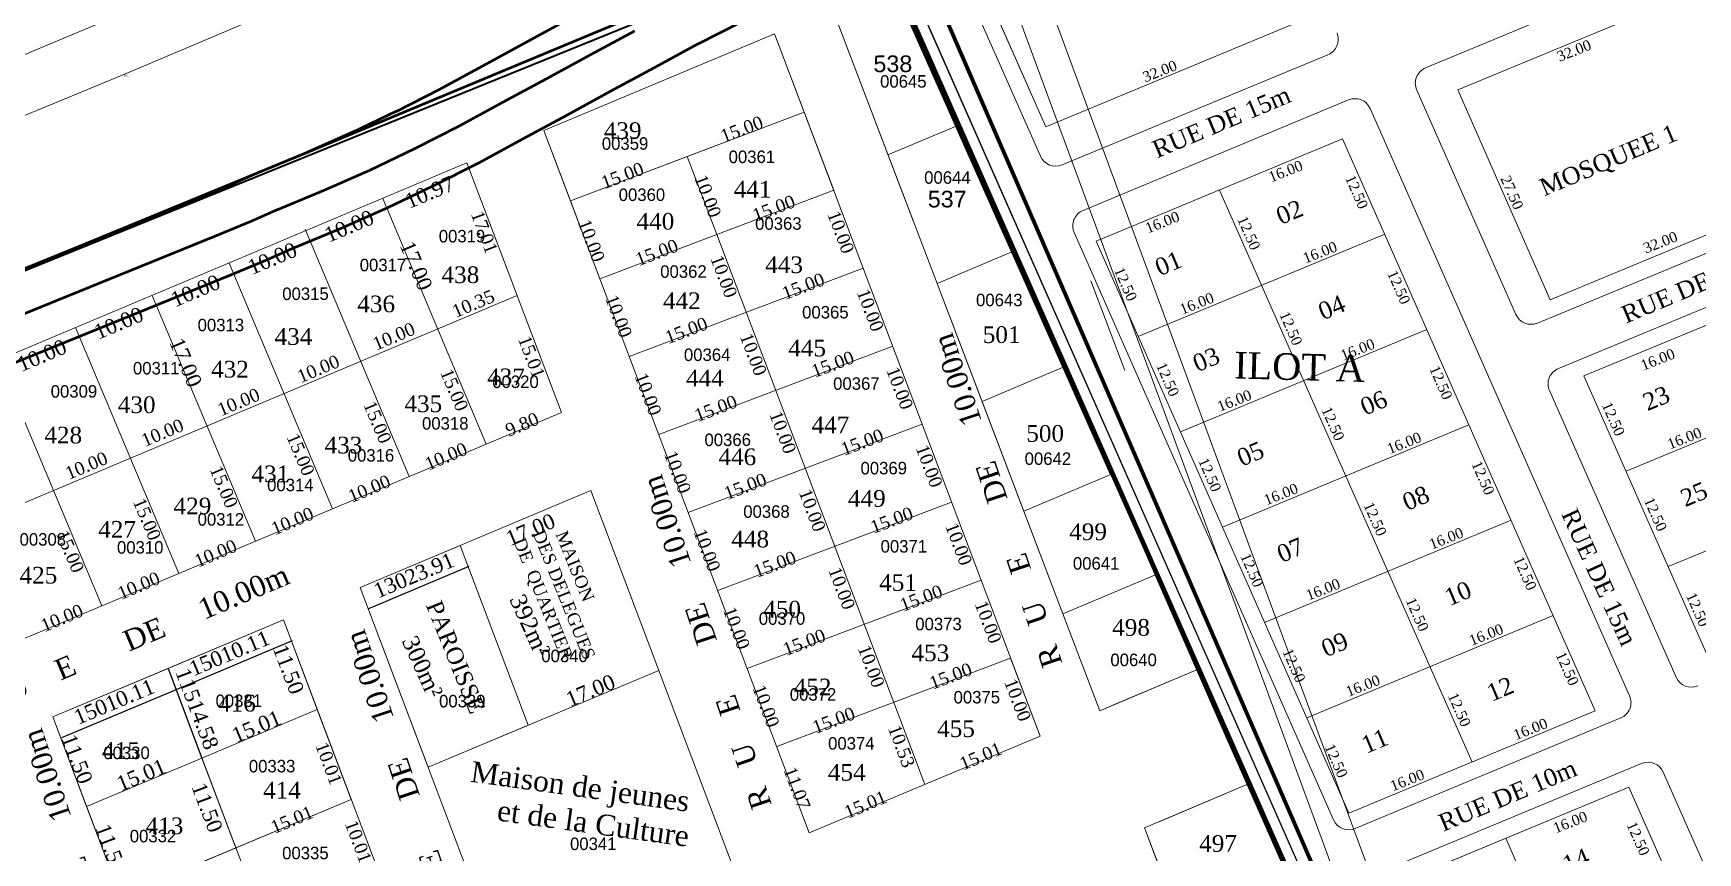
# Model space of a CAD drawing. Header units: metres. Extents: x 245225 to 248406, y 1633796 to 1637634.
# Drawn here: x 246141.8 to 246341.5, y 1637246.6 to 1637344.9 of the extents above; entities that cross this region are included whole.
import ezdxf
from ezdxf.enums import TextEntityAlignment as Align

# ---------------------------------------------------------------- set-up
doc = ezdxf.new("R2010")
doc.units = ezdxf.units.M
doc.header["$MEASUREMENT"] = 0
doc.layers.get('Defpoints').update_dxf_attribs({"lineweight": 0})
for name, color, linetype in [('A_revoir_niveau_0', 7, 'Continuous'), ('historique_numero_parcelle', 7, 'Continuous'), ('limites_sections', 7, 'Continuous')]:
    doc.layers.add(name, color=color, linetype=linetype)
for name, color, linetype, lineweight in [('Div_Cont', 2, 'Continuous', 0), ('Emprise', 1, 'Continuous', 30), ('LIMITE PARCELLE', 7, 'Continuous', 0), ('LIMITES TITRES FONCIERS', 7, 'Continuous', 0), ('SUP COLLEC1', 90, 'Continuous', 0), ('tete ilots', 134, 'Continuous', 0), ('Toponymie', 7, 'Continuous', 30), ('Tracé KMS3', 7, 'Continuous', 0), ('ZZZ', 5, 'Continuous', 53)]:
    doc.layers.add(name, color=color, linetype=linetype, lineweight=lineweight)
doc.layers.add('LIMITES_PARCELLES', color=7, linetype='Continuous', lineweight=0, true_color=0xffffff)
doc.styles.get("Standard").update_dxf_attribs({"font": 'txt.shx'})
doc.styles.add('Style-Arial', font='arial.ttf')
doc.styles.add('Style-FANCY', font='FANCY.shx')
doc.styles.add('Style-Sylfaen', font='sylfaen.ttf')
doc.dimstyles.new('ISO-25', dxfattribs={"dimtxt": 0.0015, "dimasz": 0.0025, "dimexe": 0.00125, "dimexo": 0.000625, "dimgap": 0.000625, "dimtad": 1, "dimlfac": 1000, "dimtxsty": 'Standard', "dimcen": 0.0025, "dimse1": 1, "dimse2": 1, "dimazin": 3, "dimtfac": 1, "dimtmove": 0, "dimatfit": 3})

# ---------------------------------------------------------------- blocks, each defined once
blk = doc.blocks.new('*D562')
at = {"layer": 'Defpoints', "color": 0, "lineweight": 0, "transparency": 16777216}
for p in [(246171.78205, 1637274.563045), (246157.946131, 1637268.743192), (246159.001636, 1637266.233871)]:
    blk.add_point(p, dxfattribs=at)
at = {"layer": 'LIMITE PARCELLE', "color": 0, "lineweight": -2, "transparency": 16777216}
blk.add_line((246172.837555, 1637272.053724), (246159.001636, 1637266.233871), dxfattribs=at)
at = {"layer": 'LIMITE PARCELLE', "color": 0, "lineweight": 0, "transparency": 16777216, "insert": (246165.320653, 1637270.567703), "char_height": 1.8, "attachment_point": 5, "rotation": 22.8132739, "style": 'Style-Sylfaen'}
blk.add_mtext('\\fSylfaen|b0|i0|c00|p23;15010.11', dxfattribs=at)
blk = doc.blocks.new('_None')
blk = doc.blocks.new('*D564')
at = {"layer": 'Defpoints', "color": 0, "lineweight": 0, "transparency": 16777216}
for p in [(246157.946131, 1637268.743192), (246144.110213, 1637262.92334), (246145.169104, 1637260.405967)]:
    blk.add_point(p, dxfattribs=at)
at = {"layer": 'LIMITE PARCELLE', "color": 0, "lineweight": -2, "transparency": 16777216}
blk.add_line((246159.005023, 1637266.225819), (246145.169104, 1637260.405967), dxfattribs=at)
at = {"layer": 'LIMITE PARCELLE', "color": 0, "lineweight": 0, "transparency": 16777216, "insert": (246151.488121, 1637264.739798), "char_height": 1.8, "attachment_point": 5, "rotation": 22.8132739, "style": 'Style-Sylfaen'}
blk.add_mtext('\\fSylfaen|b0|i0|c00|p23;15010.11', dxfattribs=at)
blk = doc.blocks.new('*D566')
at = {"layer": 'Defpoints', "color": 0, "lineweight": 0, "transparency": 16777216}
for p in [(246157.946131, 1637268.743192), (246162.018209, 1637257.972693), (246162.018209, 1637257.972693)]:
    blk.add_point(p, dxfattribs=at)
at = {"layer": 'LIMITE PARCELLE', "color": 0, "lineweight": -2, "transparency": 16777216}
blk.add_line((246157.946131, 1637268.743192), (246162.018209, 1637257.972693), dxfattribs=at)
at = {"layer": 'LIMITE PARCELLE', "color": 0, "lineweight": 0, "transparency": 16777216, "insert": (246161.425902, 1637263.903785), "char_height": 1.8, "attachment_point": 5, "rotation": 290.71041665, "style": 'Style-Sylfaen'}
blk.add_mtext('\\fSylfaen|b0|i0|c00|p23;11514.58', dxfattribs=at)
blk = doc.blocks.new('*D568')
at = {"layer": 'Defpoints', "color": 0, "lineweight": 0, "transparency": 16777216}
for p in [(246193.011088, 1637283.492693), (246194.056588, 1637281.007156), (246181.005996, 1637278.442947)]:
    blk.add_point(p, dxfattribs=at)
at = {"layer": 'LIMITE PARCELLE', "color": 0, "lineweight": -2, "transparency": 16777216}
blk.add_line((246182.051496, 1637275.957411), (246194.056588, 1637281.007156), dxfattribs=at)
at = {"layer": 'LIMITE PARCELLE', "color": 0, "lineweight": 0, "transparency": 16777216, "insert": (246187.454606, 1637279.907363), "char_height": 1.8, "attachment_point": 5, "rotation": 22.8132739, "style": 'Style-Sylfaen'}
blk.add_mtext('\\fSylfaen|b0|i0|c00|p23;13023.91', dxfattribs=at)

msp = doc.modelspace()

# ---------------------------------------------------------------- linework, layer by layer
at = {"layer": 'A_revoir_niveau_0', "color": 51, "true_color": 0xf8f6b0}
msp.add_line((246246.136239, 1637352.682589), (246326.360665, 1637171.026075), dxfattribs=at)
at = {"layer": 'A_revoir_niveau_0', "color": 2, "linetype": 'Continuous', "lineweight": 30}
msp.add_line((246244.733952, 1637352.356482), (246325.071354, 1637170.444148), dxfattribs=at)
at = {"layer": 'A_revoir_niveau_0', "color": 7, "linetype": 'Continuous', "lineweight": 13}
msp.add_line((246321.23578, 1637179.122973), (246244.903402, 1637350.892151), dxfattribs=at)
at = {"layer": 'A_revoir_niveau_0', "color": 7, "linetype": 'Continuous', "lineweight": 30}
for p, q in [((246271.064978, 1637292.021687), (246244.903431, 1637350.892163)), ((246260.61835, 1637287.612959), (246260.61835, 1637287.612959))]:
    msp.add_line(p, q, dxfattribs=at)
at = {"layer": 'A_revoir_niveau_0', "color": 7, "linetype": 'Continuous', "lineweight": 0}
for p, q in [((246244.320575, 1637330.370929), (246252.498988, 1637333.822416)), ((246250.211457, 1637314.947838), (246259.192456, 1637318.738036)), ((246260.61835, 1637287.612959), (246271.064978, 1637292.021687)), ((246281.463224, 1637268.622853), (246269.732962, 1637263.672401)), ((246275.085027, 1637249.614596), (246287.563088, 1637254.895628)), ((246304.939734, 1637171.197834), (246275.085027, 1637249.614596))]:
    msp.add_line(p, q, dxfattribs=at)
at = {"layer": 'A_revoir_niveau_0', "color": 7, "linetype": 'Continuous', "lineweight": 13, "flags": 128}
msp.add_lwpolyline([(245521.985, 1637094.792), (245622.827, 1637133), (245708.221, 1637164.652), (245778.161, 1637190.411), (245825.955, 1637207.935), (245896.372, 1637233.878), (245966.622, 1637262.874), (246058.697, 1637301.212), (246152.638, 1637340.006), (246197.655, 1637359.097), (246289.647, 1637397.036)], dxfattribs=at)
at = {"layer": 'A_revoir_niveau_0', "color": 2, "linetype": 'Continuous', "lineweight": 30, "flags": 128}
msp.add_lwpolyline([(246330.20031, 1637172.758379), (246325.071307, 1637170.444366), (246271.609506, 1637291.500172)], dxfattribs=at)
at = {"layer": 'Div_Cont', "color": 7, "linetype": 'Continuous', "lineweight": 0, "flags": 128}
for points in [[(246250.211457, 1637314.947838), (246265.307583, 1637275.296158), (246276.411091, 1637279.982106), (246244.897639, 1637350.889715), (246237.687921, 1637347.842323), (246250.211457, 1637314.947838)], [(246250.211457, 1637314.947838), (246255.611078, 1637300.765125), (246265.346415, 1637304.873672), (246244.908458, 1637350.865368), (246244.897639, 1637350.889715), (246237.687921, 1637347.842323), (246247.36322, 1637322.429055)], [(246250.211457, 1637314.947838), (246250.211457, 1637314.947838), (246259.186446, 1637318.735499), (246244.908458, 1637350.865368), (246244.907082, 1637350.868465), (246244.897639, 1637350.889715), (246237.687921, 1637347.842323), (246247.36322, 1637322.429055)], [(246250.211457, 1637314.947838), (246260.61835, 1637287.612959), (246271.061075, 1637292.02004), (246244.897638, 1637350.889714), (246237.687921, 1637347.842323), (246247.36322, 1637322.429055)]]:
    msp.add_lwpolyline(points, dxfattribs=at)
msp.add_lwpolyline([(246281.460072, 1637268.621523), (246276.411091, 1637279.982106), (246265.307583, 1637275.296158), (246269.732962, 1637263.672401), (246271.576758, 1637264.450527), (246281.460072, 1637268.621523)], close=True, dxfattribs=at)
at = {"layer": 'Div_Cont', "color": 7, "linetype": 'Continuous', "lineweight": 0}
for points in [[(246255.611078, 1637300.765125), (246265.346415, 1637304.873672), (246259.186446, 1637318.735499), (246250.211457, 1637314.947838)], [(246271.058788, 1637292.019075), (246265.346415, 1637304.873672), (246255.611078, 1637300.765125), (246260.61835, 1637287.612959)], [(246265.307583, 1637275.296158), (246276.411091, 1637279.982106), (246271.061075, 1637292.02004), (246260.61835, 1637287.612959)], [(246301.774664, 1637222.915778), (246287.563088, 1637254.895628), (246275.085027, 1637249.614596), (246287.341759, 1637217.420905)], [(246297.271093, 1637233.050018), (246287.563088, 1637254.895628), (246275.085027, 1637249.614596), (246283.401777, 1637227.769713)], [(246292.576481, 1637243.614152), (246287.563088, 1637254.895628), (246275.085027, 1637249.614596), (246279.294661, 1637238.557518)]]:
    msp.add_3dface(points, dxfattribs=at)
at = {"layer": 'Emprise', "color": 6, "lineweight": 53, "flags": 128}
msp.add_lwpolyline([(246654.91678, 1637532.212975), (246503.560804, 1637468.452964), (246339.308489, 1637399.226337), (246174.772275, 1637330.677176), (246009.954973, 1637262.806665), (245959.032933, 1637241.979597), (245949.066174, 1637237.926563), (245901.731898, 1637219.095855), (245867.529774, 1637206.046117), (245837.947546, 1637195.052559), (245785.257592, 1637175.516616), (245666.840907, 1637131.695147), (245404.597902, 1637034.355467), (245407.132846, 1637027.526068), (245386.779172, 1637020.133266)], dxfattribs=at)
at = {"layer": 'LIMITES TITRES FONCIERS', "color": 5, "linetype": 'Continuous', "lineweight": 70, "flags": 128}
msp.add_lwpolyline([(246330.200193, 1637172.758509), (246323.331819, 1637180.370339), (246248.476742, 1637353.226883), (246244.733583, 1637352.356396), (246325.071218, 1637170.444508), (246330.200193, 1637172.758509)], close=True, dxfattribs=at)
at = {"layer": 'limites_parcelles', "color": 7}
for p, q in [((246249.230406, 1637360.52741), (246262.628187, 1637330.190088)), ((246251.059937, 1637361.335381), (246263.24544, 1637333.743087)), ((246243.667163, 1637358.272533), (246322.554094, 1637179.644579)), ((246308.826703, 1637340.790493), (246340.688449, 1637354.043388)), ((246312.67652, 1637338.154124), (246342.247616, 1637350.405516)), ((246257.184046, 1637347.468229), (246263.24544, 1637333.743087)), ((246263.24544, 1637333.743087), (246292.816536, 1637345.994479)), ((246265.223226, 1637329.150357), (246297.104564, 1637342.358889)), ((246267.729815, 1637323.69624), (246299.59156, 1637336.949135)), ((246307.765275, 1637338.135899), (246319.65038, 1637311.223812)), ((246312.67652, 1637338.154124), (246323.790153, 1637312.988922)), ((246302.189194, 1637335.910482), (246333.302583, 1637265.45875)), ((246269.306834, 1637320.017944), (246298.87793, 1637332.269336)), ((246298.87793, 1637332.269336), (246329.184899, 1637263.643622)), ((246284.092382, 1637326.14364), (246314.399351, 1637257.517926)), ((246323.790153, 1637312.988922), (246353.361249, 1637325.240315)), ((246322.245419, 1637310.184082), (246354.126757, 1637323.392614)), ((246297.783087, 1637250.586942), (246266.668387, 1637321.041646)), ((246274.357995, 1637308.580325), (246303.929091, 1637320.831717)), ((246269.306834, 1637320.017944), (246299.613803, 1637251.39223)), ((246324.754255, 1637304.731828), (246356.635593, 1637317.94036)), ((246327.830005, 1637303.841267), (246357.4011, 1637316.092659)), ((246279.409157, 1637297.142706), (246308.980253, 1637309.394098)), ((246332.881166, 1637292.403648), (246362.452262, 1637304.65504)), ((246327.830005, 1637303.841267), (246342.983489, 1637269.52841)), ((246323.690232, 1637302.076157), (246338.878283, 1637267.685029)), ((246284.460319, 1637285.705087), (246314.031414, 1637297.956479)), ((246337.932328, 1637280.966029), (246367.503424, 1637293.217421)), ((246289.51148, 1637274.267468), (246319.082576, 1637286.51886)), ((246294.562642, 1637262.829849), (246324.133738, 1637275.081241)), ((246299.613803, 1637251.39223), (246329.184899, 1637263.643622)), ((246332.241329, 1637262.804229), (246300.380895, 1637249.548362)), ((246334.745651, 1637257.347357), (246302.885217, 1637244.091491)), ((246363.26228, 1637197.619383), (246337.343459, 1637256.308776)), ((246303.654733, 1637242.242135), (246333.225828, 1637254.493527)), ((246333.225828, 1637254.493527), (246359.145721, 1637195.801708)), ((246318.440281, 1637248.367831), (246344.509067, 1637189.338864))]:
    msp.add_line(p, q, dxfattribs=at)
at = {"layer": 'limites_parcelles', "color": 7, "lineweight": 0}
for p, q in [((246230.724083, 1637344.878744), (246203.040259, 1637333.270741)), ((246262.572324, 1637260.641294), (246230.724083, 1637344.878744)), ((246203.040259, 1637333.270741), (246234.888501, 1637249.033291)), ((246092.35131, 1637286.716145), (246193.814715, 1637329.395067)), ((246193.814715, 1637329.395067), (246205.138996, 1637299.442751)), ((246196.107341, 1637295.643733), (246183.700015, 1637325.140484)), ((246237.817141, 1637326.117862), (246209.755755, 1637315.508497)), ((246186.889606, 1637291.766444), (246174.408432, 1637321.43876)), ((246223.786448, 1637320.81318), (246248.730412, 1637254.837293)), ((246177.671872, 1637287.889155), (246165.264546, 1637317.385905)), ((246241.353596, 1637316.764066), (246213.292209, 1637306.154702)), ((246199.830739, 1637313.482899), (246098.367334, 1637270.803978)), ((246168.454137, 1637284.011866), (246156.046812, 1637313.508616)), ((246159.236403, 1637280.134577), (246146.829077, 1637309.631327)), ((246244.89005, 1637307.410271), (246216.828664, 1637296.800907)), ((246150.018668, 1637276.257287), (246137.611343, 1637305.754038)), ((246205.138996, 1637299.442751), (246103.675591, 1637256.76383)), ((246248.426505, 1637298.056476), (246220.365119, 1637287.447111)), ((246208.677834, 1637290.082653), (246181.005996, 1637278.442947)), ((246208.677834, 1637290.082653), (246225.68573, 1637245.097381)), ((246251.96296, 1637288.70268), (246223.901574, 1637278.093316)), ((246255.499415, 1637279.348885), (246227.438029, 1637268.739521)), ((246198.001906, 1637233.489378), (246181.005996, 1637278.442947)), ((246171.78205, 1637274.563045), (246144.110213, 1637262.92334)), ((246188.773965, 1637229.620044), (246171.78205, 1637274.563045)), ((246157.946131, 1637268.743192), (246169.624013, 1637237.855617)), ((246259.03587, 1637269.99509), (246230.974483, 1637259.385725)), ((246262.572324, 1637260.641294), (246259.03587, 1637269.99509)), ((246216.838996, 1637268.496673), (246189.155173, 1637256.88867)), ((246144.110213, 1637262.92334), (246161.090141, 1637218.012041)), ((246234.888501, 1637249.033291), (246262.572324, 1637260.641294)), ((246152.243407, 1637241.411333), (246179.927231, 1637253.019336))]:
    msp.add_line(p, q, dxfattribs=at)
at = {"layer": 'limites_parcelles', "color": 7, "lineweight": 13}
msp.add_line((246272.726163, 1637304.477022), (246268.654085, 1637315.247521), dxfattribs=at)
at = {"layer": 'limites_parcelles', "color": 1, "linetype": 'Continuous', "lineweight": 40, "flags": 128}
msp.add_lwpolyline([(246242.36, 1637357.731), (246325.071, 1637170.444), (245511.13, 1636788.23), (245429.275, 1637028.013), (246242.360078, 1637357.730823)], close=True, dxfattribs=at)
at = {"layer": 'limites_parcelles', "color": 6, "linetype": 'Continuous', "lineweight": 53, "flags": 128}
msp.add_lwpolyline([(246330.200455, 1637172.758218), (246323.331819, 1637180.370339), (246248.476742, 1637353.226883), (246244.733572, 1637352.356393), (246325.071, 1637170.444), (246330.200455, 1637172.758218)], close=True, dxfattribs=at)
at = {"layer": 'limites_parcelles', "color": 1, "linetype": 'Continuous', "lineweight": 40, "flags": 128}
msp.add_lwpolyline([(246244.733572, 1637352.356393), (246325.071, 1637170.444), (246164.434895, 1637095.01179)], dxfattribs=at)
at = {"layer": 'limites_parcelles', "color": 6, "linetype": 'Continuous', "lineweight": 120, "flags": 128}
msp.add_lwpolyline([(246244.688824, 1637352.345987), (246250.341, 1637339.335), (246259.099, 1637319.662), (246268.961, 1637297.403), (246284.526, 1637261.754), (246324.624, 1637171.097)], dxfattribs=at)
at = {"layer": 'limites_parcelles', "color": 7, "flags": 128}
msp.add_lwpolyline([(246359.144101, 1637195.800993), (246333.225828, 1637254.493527), (246303.654733, 1637242.242135)], dxfattribs=at)
at = {"layer": 'limites_parcelles', "color": 7}
for centre, start, end in [((246296.339056, 1637344.20659), 292.504371, 23.827549), ((246309.594806, 1637338.94387), 112.584872, 203.827549), ((246300.359663, 1637335.102511), 23.827549, 112.584872), ((246264.457719, 1637330.998058), 203.827549, 292.504371), ((246268.497918, 1637321.849616), 112.584872, 203.827549), ((246321.479911, 1637312.031782), 203.827549, 292.504371), ((246325.519763, 1637302.884127), 112.504371, 203.827549), ((246340.707814, 1637268.492999), 203.827549, 292.590264), ((246331.473052, 1637264.65078), 292.590264, 23.827549), ((246335.513928, 1637255.500806), 23.827549, 112.590262), ((246299.612619, 1637251.394913), 203.827549, 292.590264)]:
    msp.add_arc(centre, 2, start, end, dxfattribs=at)
at = {"layer": 'limites_parcelles', "color": 7, "lineweight": 0}
for points in [[(246234.280569, 1637335.471966), (246230.724083, 1637344.878744), (246203.040259, 1637333.270741), (246206.219183, 1637324.862602)], [(246223.786448, 1637320.81318), (246237.817141, 1637326.117862), (246234.280569, 1637335.471966), (246220.249876, 1637330.167284)], [(246220.249876, 1637330.167284), (246206.219183, 1637324.862602), (246209.755755, 1637315.508497), (246223.786448, 1637320.81318)], [(246181.005996, 1637278.442947), (246189.155173, 1637256.88867), (246201.165464, 1637261.924661), (246193.011088, 1637283.492693)], [(246171.78205, 1637274.563045), (246157.946131, 1637268.743192), (246162.018209, 1637257.972693), (246175.849172, 1637263.805655)], [(246162.018209, 1637257.972693), (246157.946131, 1637268.743192), (246144.110213, 1637262.92334), (246148.176297, 1637252.168692)], [(246162.018209, 1637257.972693), (246166.085319, 1637247.215334), (246179.927231, 1637253.019336), (246175.849172, 1637263.805655)], [(246152.243407, 1637241.411333), (246166.085319, 1637247.215334), (246162.018209, 1637257.972693), (246148.176297, 1637252.168692)]]:
    msp.add_3dface(points, dxfattribs=at)
at = {"layer": 'limites_sections', "lineweight": 13}
msp.add_line((246325.070975, 1637170.444198), (246245.47586, 1637386.333724), dxfattribs=at)
at = {"layer": 'limites_sections', "lineweight": 13, "flags": 128}
msp.add_lwpolyline([(246030.023, 1636685.769), (245957.845, 1636823.563), (245896.711, 1636918.316), (245873.298, 1636959.841), (245897.722, 1636971.857), (245806.576, 1637211.153), (245953.867, 1637267.134), (246051.979, 1637305.254), (246249.188409, 1637387.839947), (246328.763496, 1637172.004743), (246354.383, 1637183.669), (246454.308, 1636960.02), (246454.308, 1636960.02), (246507.829, 1636952.358), (246491.152, 1636841.051), (246406.082, 1636907.201), (246329.51, 1636911.002), (246256.395, 1636887.255), (246213.901, 1636838.511), (246204.527, 1636787.268), (246222.025, 1636721.652), (246223.275, 1636626.665)], dxfattribs=at)
at = {"layer": 'tete ilots', "color": 7, "lineweight": 0}
msp.add_line((246271.576758, 1637264.450527), (246281.462887, 1637268.622711), dxfattribs=at)
at = {"layer": 'tete ilots', "color": 7, "lineweight": 0, "flags": 128}
for points in [[(246275.085027, 1637249.614596), (246287.563088, 1637254.895628)], [(246276.928097, 1637250.39463), (246287.563088, 1637254.895628)]]:
    msp.add_lwpolyline(points, dxfattribs=at)
at = {"layer": 'Tracé KMS3', "color": 3, "lineweight": 53}
for p, q in [((246201.008266, 1637343.921525, -8.86245), (246206.282803, 1637346.781465, -8.86245)), ((246208.666086, 1637342.386017, -8.86245), (246213.940623, 1637345.245956, -8.86245)), ((246221.482568, 1637343.649567, -8.86245), (246226.830162, 1637346.370455, -8.86245)), ((246195.733728, 1637341.061586, -8.86245), (246201.008266, 1637343.921525, -8.86245)), ((246216.323906, 1637340.850508, -8.86245), (246221.598444, 1637343.710448, -8.86245)), ((246190.459191, 1637338.201646, -8.86245), (246195.733728, 1637341.061586, -8.86245)), ((246203.391548, 1637339.526077, -8.86245), (246208.666086, 1637342.386017, -8.86245)), ((246211.049369, 1637337.990569, -8.86245), (246216.323906, 1637340.850508, -8.86245)), ((246198.117011, 1637336.666138, -8.86245), (246203.391548, 1637339.526077, -8.86245)), ((246185.297741, 1637335.57974, -8.86245), (246190.645336, 1637338.300628, -8.86245)), ((246192.842474, 1637333.806198, -8.86245), (246198.117011, 1637336.666138, -8.86245)), ((246205.774831, 1637335.130629, -8.86245), (246211.049369, 1637337.990569, -8.86245)), ((246179.998185, 1637333.057594, -8.86245), (246185.415171, 1637335.637567, -8.86245)), ((246200.500294, 1637332.27069, -8.86245), (246205.774831, 1637335.130629, -8.86245)), ((246174.634422, 1637330.675039, -8.86245), (246180.117088, 1637333.112327, -8.86245)), ((246187.565148, 1637331.123411, -8.86245), (246192.912743, 1637333.844299, -8.86245)), ((246169.150669, 1637328.409118, -8.86245), (246174.754718, 1637330.726641, -8.86245)), ((246182.148161, 1637328.543439, -8.86245), (246187.565148, 1637331.123411, -8.86245)), ((246195.238486, 1637329.417652, -8.86245), (246200.500294, 1637332.27069, -8.86245)), ((246176.665495, 1637326.106151, -8.86245), (246182.148161, 1637328.543439, -8.86245)), ((246189.774218, 1637326.6374, -8.86245), (246195.238486, 1637329.417652, -8.86245)), ((246169.150669, 1637328.409118, -8.86245), (246165.834087, 1637326.936335, -8.86245)), ((246184.239045, 1637324.001139, -8.86245), (246189.774218, 1637326.6374, -8.86245)), ((246171.120907, 1637323.813218, -8.86245), (246176.665495, 1637326.106151, -8.86245)), ((246178.636759, 1637321.510674, -8.86245), (246184.239045, 1637324.001139, -8.86245)), ((246173.031685, 1637319.192728, -8.86245), (246178.636759, 1637321.510674, -8.86245)), ((246173.15026, 1637319.243562, -8.86245), (246169.836549, 1637317.772054, -8.86245))]:
    msp.add_line(p, q, dxfattribs=at)
at = {"layer": 'Tracé KMS3', "color": 3, "lineweight": 53, "elevation": -8.86245, "flags": 128}
for points in [[(246165.946757, 1637326.984723), (246161.633642, 1637325.194711), (246003.831576, 1637261.05847), (245980.661777, 1637251.642552), (245827.036769, 1637189.204426), (245748.884173, 1637157.722395), (245725.835123, 1637148.370881), (245702.480787, 1637139.653054), (245488.717744, 1637059.330274), (245421.572668, 1637033.918839), (245418.191968, 1637032.639981)], [(246171.12101, 1637323.81326), (246167.863337, 1637322.366637)], [(246167.863337, 1637322.366637), (246167.863337, 1637322.366637), (246163.533267, 1637320.569588), (246144.730177, 1637312.927428), (246121.561129, 1637303.510409), (246098.391177, 1637294.093429), (246075.222249, 1637284.677458), (246052.053129, 1637275.260409), (246028.883177, 1637265.843429), (246005.714129, 1637256.426409), (245982.544297, 1637247.010477), (245959.375129, 1637237.593409), (245936.205177, 1637228.176429), (245913.036129, 1637218.759409), (245889.867249, 1637209.343458), (245866.697177, 1637199.926429), (245843.528129, 1637190.509409), (245828.912205, 1637184.569472), (245820.358158, 1637181.123467), (245797.159247, 1637171.778503)], [(246169.836549, 1637317.772054), (246165.432893, 1637315.944465), (246007.596654, 1637251.794336), (245984.426815, 1637242.378401), (245830.787641, 1637179.934518), (245752.632219, 1637148.451348), (245729.464202, 1637139.051567), (245705.988084, 1637130.28828), (245492.246245, 1637049.973468), (245425.111511, 1637024.565947), (245420.898114, 1637022.972095)]]:
    msp.add_lwpolyline(points, dxfattribs=at)
at = {"layer": 'ZZZ', "flags": 128}
msp.add_lwpolyline([(246330.200455, 1637172.758218), (246323.331819, 1637180.370339), (246248.476742, 1637353.226883), (246244.733572, 1637352.356393), (246325.071, 1637170.444), (246330.200455, 1637172.758218)], close=True, dxfattribs=at)

# ---------------------------------------------------------------- texts
at = {"layer": 'historique_numero_parcelle', "color": 3, "style": 'Style-FANCY'}
for s, p in [('00645', (246246.165944, 1637339.174586)), ('00644', (246251.455582, 1637327.645296)), ('00643', (246257.678457, 1637312.954506)), ('00642', (246263.511132, 1637293.914151, 0.00005)), ('00641', (246269.300714, 1637281.346821, 0.00005)), ('00640', (246273.795561, 1637269.775979, 0.00005))]:
    msp.add_text(s, height=1.499994, dxfattribs=at).set_placement(p, align=Align.MIDDLE_CENTER)
at = {"layer": 'historique_numero_parcelle', "color": 92, "linetype": 'Continuous', "lineweight": 0, "style": 'Style-FANCY'}
for s, p in [('00359', (246212.778312, 1637331.719796)), ('00361', (246227.997098, 1637330.129191)), ('00360', (246214.803834, 1637325.576771)), ('00363', (246231.17224, 1637322.12132)), ('00319', (246193.217908, 1637320.607364)), ('00317', (246183.733539, 1637317.151913)), ('00362', (246219.785523, 1637316.362235)), ('00315', (246174.440773, 1637313.696462)), ('00313', (246164.285792, 1637309.953057)), ('00365', (246236.810855, 1637311.480725)), ('00364', (246222.632202, 1637306.37982)), ('00311', (246156.525853, 1637304.76988)), ('00309', (246146.658277, 1637301.986322)), ('00320', (246199.636622, 1637303.138139)), ('00367', (246240.533435, 1637302.924369)), ('00318', (246191.206072, 1637298.146932)), ('00366', (246225.095674, 1637296.178012)), ('00316', (246182.296513, 1637294.307541)), ('00369', (246243.818065, 1637292.777409)), ('00314', (246172.62054, 1637290.756106)), ('00312', (246164.285792, 1637286.628761)), ('00368', (246229.7489, 1637287.566809)), ('00308', (246142.922011, 1637284.229142)), ('00310', (246154.609819, 1637283.269295)), ('00371', (246246.226794, 1637283.398328)), ('00370', (246231.610191, 1637274.732276)), ('00373', (246250.387326, 1637274.074094)), ('00340', (246205.516933, 1637270.254576)), ('00331', (246166.43545, 1637264.867807)), ('00339', (246193.254315, 1637264.824581)), ('00372', (246235.332771, 1637265.627436)), ('00375', (246254.985808, 1637265.298345)), ('00374', (246239.931253, 1637259.758654)), ('00330', (246152.968466, 1637258.615085)), ('00333', (246170.431749, 1637257.024481)), ('00332', (246156.143609, 1637248.632671)), ('00335', (246174.428049, 1637246.603279)), ('00341', (246208.965795, 1637247.711871))]:
    msp.add_text(s, height=1.499994, rotation=0.1323, dxfattribs=at).set_placement(p, align=Align.MIDDLE_CENTER)
at = {"layer": 'limites_parcelles', "color": 7, "lineweight": 0, "attachment_point": 9}
for s, insert, char_height, rotation in [('\\fTimes New Roman|b0|i0|c00|p23;\\A1;32.00', (246328.850053, 1637343.040648), 1.248, 21.42002093), ('\\fTimes New Roman|b0|i0|c00|p23;\\A1;32.00', (246279.14916, 1637340.571423), 1.248, 21.42002093), ('\\fTimes New Roman|b0|i0|c00|p23;\\A1;MOSQUEE 1', (246339.433261, 1637331.718569), 2.08, 22.84074961), ('\\fTimes New Roman|b0|i0|c00|p23;\\A1;16.00', (246294.238082, 1637328.571337), 1.248, 21.42002093), ('\\fTimes New Roman|b0|i0|c00|p23;\\A1;12.50', (246300.828296, 1637323.719805), 1.248, 293.7394337), ('\\fTimes New Roman|b0|i0|c00|p23;\\A1;27.50', (246319.456212, 1637323.645349), 1.248, 293.7394337), ('\\fTimes New Roman|b0|i0|c00|p23;\\A1;02', (246294.365855, 1637323.126125), 2.08, 22.84074961), ('\\fTimes New Roman|b0|i0|c00|p23;\\A1;16.00', (246279.452534, 1637322.445641), 1.248, 21.42002093), ('\\fTimes New Roman|b0|i0|c00|p23;\\A1;12.50', (246287.885911, 1637318.784147), 1.248, 293.7394337), ('\\fTimes New Roman|b0|i0|c00|p23;\\A1;32.00', (246339.209135, 1637320.038318), 1.248, 21.42002093), ('\\fTimes New Roman|b0|i0|c00|p23;\\A1;01', (246279.833643, 1637316.971417), 2.08, 22.84074961), ('\\fTimes New Roman|b0|i0|c00|p23;\\A1;16.00', (246298.363077, 1637318.832122), 1.248, 21.42002093), ('\\fTimes New Roman|b0|i0|c00|p23;\\A1;12.50', (246273.100363, 1637312.658451), 1.248, 293.7394337), ('\\fTimes New Roman|b0|i0|c00|p23;\\A1;12.50', (246305.879457, 1637312.282186), 1.248, 293.7394337), ('\\fTimes New Roman|b0|i0|c00|p23;\\A1;16.00', (246283.577529, 1637312.706426), 1.248, 21.42002093), ('\\fTimes New Roman|b0|i0|c00|p23;\\A1;04', (246299.417017, 1637311.688506), 2.08, 22.84074961), ('\\fTimes New Roman|b0|i0|c00|p23;\\A1;12.50', (246292.937072, 1637307.346528), 1.248, 293.7394337), ('\\fTimes New Roman|b0|i0|c00|p23;\\A1;03', (246284.364731, 1637305.4523), 2.08, 22.84074961), ('\\fTimes New Roman|b0|i0|c00|p23;\\A1;ILOT A', (246301.520641, 1637303.062659), 3.2, 358.41757646), ('\\fTimes New Roman|b0|i0|c00|p23;\\A1;16.00', (246302.880763, 1637307.173483), 1.248, 21.42002093), ('\\fTimes New Roman|b0|i0|c00|p23;\\A1;16.00', (246338.893181, 1637305.989329), 1.248, 21.42002093), ('\\fTimes New Roman|b0|i0|c00|p23;\\A1;12.50', (246278.151525, 1637301.220832), 1.248, 293.7394337), ('\\fTimes New Roman|b0|i0|c00|p23;\\A1;12.50', (246310.930619, 1637300.844567), 1.248, 293.7394337), ('\\fTimes New Roman|b0|i0|c00|p23;\\A1;23', (246338.356814, 1637300.79474), 2.08, 22.84074961), ('\\fTimes New Roman|b0|i0|c00|p23;\\A1;16.00', (246288.095215, 1637301.047787), 1.248, 21.42002093), ('\\fTimes New Roman|b0|i0|c00|p23;\\A1;06', (246304.468178, 1637300.250887), 2.08, 22.84074961), ('\\fTimes New Roman|b0|i0|c00|p23;\\A1;12.50', (246331.623534, 1637296.481774), 1.248, 293.7394337), ('\\fTimes New Roman|b0|i0|c00|p23;\\A1;12.50', (246297.988234, 1637295.908909), 1.248, 293.7394337), ('\\fTimes New Roman|b0|i0|c00|p23;\\A1;16.00', (246308.4654, 1637295.956884), 1.248, 21.42002093), ('\\fTimes New Roman|b0|i0|c00|p23;\\A1;16.00', (246342.1007, 1637296.52975), 1.248, 21.42002093), ('\\fTimes New Roman|b0|i0|c00|p23;\\A1;05', (246289.68263, 1637294.125191), 2.08, 22.84074961), ('\\fTimes New Roman|b0|i0|c00|p23;\\A1;12.50', (246283.202686, 1637289.783213), 1.248, 293.7394337), ('\\fTimes New Roman|b0|i0|c00|p23;\\A1;12.50', (246315.98178, 1637289.406948), 1.248, 293.7394337), ('\\fTimes New Roman|b0|i0|c00|p23;\\A1;16.00', (246293.679852, 1637289.831188), 1.248, 21.42002093), ('\\fTimes New Roman|b0|i0|c00|p23;\\A1;08', (246309.51934, 1637288.813268), 2.08, 22.84074961), ('\\fTimes New Roman|b0|i0|c00|p23;\\A1;25', (246342.887902, 1637289.275624), 2.08, 22.84074961), ('\\fTimes New Roman|b0|i0|c00|p23;\\A1;12.50', (246303.039396, 1637284.47129), 1.248, 293.7394337), ('\\fTimes New Roman|b0|i0|c00|p23;\\A1;12.50', (246336.674695, 1637285.044155), 1.248, 293.7394337), ('\\fTimes New Roman|b0|i0|c00|p23;\\A1;07', (246294.467054, 1637282.577062), 2.08, 22.84074961), ('\\fTimes New Roman|b0|i0|c00|p23;\\A1;16.00', (246313.516562, 1637284.519265), 1.248, 21.42002093), ('\\fTimes New Roman|b0|i0|c00|p23;\\A1;12.50', (246288.253848, 1637278.345594), 1.248, 293.7394337), ('\\fTimes New Roman|b0|i0|c00|p23;\\A1;12.50', (246321.032942, 1637277.969329), 1.248, 293.7394337), ('\\fTimes New Roman|b0|i0|c00|p23;\\A1;16.00', (246298.731014, 1637278.393569), 1.248, 21.42002093), ('\\fTimes New Roman|b0|i0|c00|p23;\\A1;10', (246314.570502, 1637277.375649), 2.08, 22.84074961), ('\\fTimes New Roman|b0|i0|c00|p23;\\A1;12.50', (246308.090557, 1637273.033671), 1.248, 293.7394337), ('\\fTimes New Roman|b0|i0|c00|p23;\\A1;12.50', (246341.725857, 1637273.606536), 1.248, 293.7394337), ('\\fTimes New Roman|b0|i0|c00|p23;\\A1;09', (246299.784954, 1637271.249953), 2.08, 22.84074961), ('\\fTimes New Roman|b0|i0|c00|p23;\\A1;16.00', (246318.300986, 1637272.971136), 1.248, 21.42002093), ('\\fTimes New Roman|b0|i0|c00|p23;\\A1;12.50', (246293.305009, 1637266.907975), 1.248, 293.7394337), ('\\fTimes New Roman|b0|i0|c00|p23;\\A1;12.50', (246326.084104, 1637266.53171), 1.248, 293.7394337), ('\\fTimes New Roman|b0|i0|c00|p23;\\A1;16.00', (246303.515438, 1637266.84544), 1.248, 21.42002093), ('\\fTimes New Roman|b0|i0|c00|p23;\\A1;12', (246319.621663, 1637265.938031), 2.08, 22.84074961), ('\\fTimes New Roman|b0|i0|c00|p23;\\A1;12.50', (246313.141719, 1637261.596052), 1.248, 293.7394337), ('\\fTimes New Roman|b0|i0|c00|p23;\\A1;16.00', (246323.618885, 1637261.644027), 1.248, 21.42002093), ('\\fTimes New Roman|b0|i0|c00|p23;\\A1;11', (246304.569378, 1637259.701824), 2.08, 22.84074961), ('\\fTimes New Roman|b0|i0|c00|p23;\\A1;12.50', (246298.356171, 1637255.470356), 1.248, 293.7394337), ('\\fTimes New Roman|b0|i0|c00|p23;\\A1;16.00', (246308.833337, 1637255.518331), 1.248, 21.42002093), ('\\fTimes New Roman|b0|i0|c00|p23;\\A1;16.00', (246328.393412, 1637250.475873), 1.248, 21.42002093), ('\\fTimes New Roman|b0|i0|c00|p23;\\A1;12.50', (246334.589317, 1637246.136558), 1.248, 293.7394337), ('\\fTimes New Roman|b0|i0|c00|p23;\\A1;14', (246328.713754, 1637245.350316), 2.08, 22.84074961)]:
    msp.add_mtext(s, dxfattribs=dict(at, insert=insert, char_height=char_height, rotation=rotation))
at = {"layer": 'limites_parcelles', "color": 7, "lineweight": 0}
for s, insert, char_height, width, attachment_point, rotation in [('\\fTimes New Roman|b0|i0|c00|p23;\\A1;RUE DE 15m', (246292.869999, 1637336.753884), 2.08, 22.825456, 9, 22.84074961), ('\\fTimes New Roman|b0|i0|c00|p23;\\A1;RUE DE 10m', (246349.154062, 1637316.934289), 2.08, 22.825456, 9, 22.84074961), ('\\fTimes New Roman|b0|i0|c00|p23;\\A1;RUE DE 15m', (246332.364781, 1637271.239741), 2.08, 18.094826, 9, 294.5533252), ('\\fSylfaen|b0|i0|c00|p23;  MAISON\\PDES DELEGUES DE  QUARTIER', (246205.375914, 1637286.48574), 1.5, 18.829601, 1, 292.06152634), ('\\fSylfaen|b0|i0|c00|p23;PAROISSE', (246190.712951, 1637277.103445), 2, 13.620895, 1, 292.06152634), ('\\fSylfaen|b0|i0|c00|p23;392m²', (246200.684192, 1637277.884133), 2, 10.552495, 1, 294.41261128), ('\\fSylfaen|b0|i0|c00|p23;300m²', (246187.777755, 1637272.904674), 2, 10.552495, 1, 294.41261128), ('\\fSylfaen|b0|i0|c00|p23;Maison de jeunes\\P    et de la Culture', (246194.484569, 1637257.638907), 2.5, 27.618092, 1, 352.15046798), ('\\fTimes New Roman|b0|i0|c00|p23;\\A1;RUE DE 10m', (246327.211318, 1637255.952008), 2.08, 22.825456, 9, 22.84074961)]:
    msp.add_mtext(s, dxfattribs=dict(at, insert=insert, char_height=char_height, width=width, attachment_point=attachment_point, rotation=rotation))
at = {"layer": 'limites_parcelles', "color": 7, "lineweight": 0, "line_spacing_factor": 0.6}
for s, insert, char_height, attachment_point, rotation in [('\\fSylfaen|b0|i0|c00|p23;15.00', (246227.065754, 1637332.695612), 1.55, 8, 20.71041665), ('\\fSylfaen|b0|i0|c00|p23;15.00', (246212.740375, 1637327.124915), 1.55, 8, 20.71041665), ('\\fSylfaen|b0|i0|c00|p23;10.97', (246188.990002, 1637326.714711), 1.8, 2, 22.8132739), ('\\fSylfaen|b0|i0|c00|p23;10.00', (246221.970478, 1637325.142354), 1.55, 8, 290.71041665), ('\\fSylfaen|b0|i0|c00|p23;15.00', (246230.902965, 1637323.201582), 1.55, 8, 20.71041665), ('\\fSylfaen|b0|i0|c00|p23;10.00', (246179.323785, 1637322.648775), 1.8, 2, 22.8132739), ('\\fSylfaen|b0|i0|c00|p23;17.01', (246196.635651, 1637321.368254), 1.55, 2, 290.71041665), ('\\fSylfaen|b0|i0|c00|p23;10.00', (246208.00055, 1637319.800504), 1.55, 8, 290.71041665), ('\\fSylfaen|b0|i0|c00|p23;10.00', (246239.398292, 1637321.370235), 1.55, 2, 290.71041665), ('\\fSylfaen|b0|i0|c00|p23;10.00', (246170.106051, 1637318.771486), 1.8, 2, 22.8132739), ('\\fSylfaen|b0|i0|c00|p23;17.00', (246186.865648, 1637316.707663), 1.8, 8, 292.8132739), ('\\fSylfaen|b0|i0|c00|p23;15.00', (246216.872272, 1637317.8969), 1.55, 8, 20.71041665), ('\\fSylfaen|b0|i0|c00|p23;10.00', (246225.367599, 1637316.065553), 1.55, 2, 290.71041665), ('\\fSylfaen|b0|i0|c00|p23;10.00', (246160.888317, 1637314.894197), 1.8, 2, 22.8132739), ('\\fSylfaen|b0|i0|c00|p23;15.00', (246234.43942, 1637313.847787), 1.55, 8, 20.71041665), ('\\fSylfaen|b0|i0|c00|p23;10.35', (246194.27074, 1637313.232011), 1.55, 2, 22.8132739), ('\\fSylfaen|b0|i0|c00|p23;10.00', (246211.260044, 1637310.730429), 1.55, 8, 290.71041665), ('\\fSylfaen|b0|i0|c00|p23;10.00', (246242.934747, 1637312.01644), 1.55, 2, 290.71041665), ('\\fSylfaen|b0|i0|c00|p23;10.00', (246151.670582, 1637311.016907), 1.8, 2, 22.8132739), ('\\fSylfaen|b0|i0|c00|p23;15.00', (246220.408727, 1637308.543105), 1.55, 8, 20.71041665), ('\\fSylfaen|b0|i0|c00|p23;10.00', (246184.733815, 1637309.312635), 1.55, 2, 22.8132739), ('\\fSylfaen|b0|i0|c00|p23;15.01', (246202.297792, 1637306.392096), 1.55, 2, 290.71041665), ('\\fSylfaen|b0|i0|c00|p23;10.00', (246228.904054, 1637306.711757), 1.55, 2, 290.71041665), ('\\fSylfaen|b0|i0|c00|p23;R   U    E       DE     10.00m', (246265.336721, 1637269.407961), 2.5, 7, 108.45502415), ('\\fSylfaen|b0|i0|c00|p23;10.00', (246142.452848, 1637307.139618), 1.8, 2, 22.8132739), ('\\fSylfaen|b0|i0|c00|p23;17.00', (246159.212271, 1637305.102454), 1.8, 8, 292.8132739), ('\\fSylfaen|b0|i0|c00|p23;15.00', (246237.975875, 1637304.493992), 1.55, 8, 20.71041665), ('\\fSylfaen|b0|i0|c00|p23;10.00', (246175.674472, 1637305.409795), 1.55, 2, 22.8132739), ('\\fSylfaen|b0|i0|c00|p23;15.00', (246193.015019, 1637302.479488), 1.55, 2, 292.8132739), ('\\fSylfaen|b0|i0|c00|p23;10.00', (246246.471202, 1637302.662644), 1.55, 2, 290.71041665), ('\\fSylfaen|b0|i0|c00|p23;10.00', (246214.796499, 1637301.376633), 1.55, 8, 290.71041665), ('\\fSylfaen|b0|i0|c00|p23;10.00', (246166.112281, 1637301.421517), 1.55, 2, 22.8132739), ('\\fSylfaen|b0|i0|c00|p23;15.00', (246183.797285, 1637298.602199), 1.55, 2, 292.8132739), ('\\fSylfaen|b0|i0|c00|p23;15.00', (246223.945182, 1637299.18931), 1.55, 8, 20.71041665), ('\\fSylfaen|b0|i0|c00|p23;10.00', (246156.969689, 1637297.748456), 1.55, 2, 22.8132739), ('\\fSylfaen|b0|i0|c00|p23;9.80', (246200.733691, 1637297.283083), 1.55, 8, 22.8132739), ('\\fSylfaen|b0|i0|c00|p23;10.00', (246232.440509, 1637297.357962), 1.55, 2, 290.71041665), ('\\fSylfaen|b0|i0|c00|p23;15.00', (246174.57955, 1637294.72491), 1.55, 2, 292.8132739), ('\\fSylfaen|b0|i0|c00|p23;15.00', (246241.51233, 1637295.140196), 1.55, 8, 20.71041665), ('\\fSylfaen|b0|i0|c00|p23;10.00', (246147.849881, 1637293.798553), 1.55, 2, 22.8132739), ('\\fSylfaen|b0|i0|c00|p23;10.00', (246191.609261, 1637293.445041), 1.55, 8, 22.8132739), ('\\fSylfaen|b0|i0|c00|p23;10.00', (246218.332954, 1637292.022838), 1.55, 8, 290.71041665), ('\\fSylfaen|b0|i0|c00|p23;10.00', (246250.007657, 1637293.308849), 1.55, 2, 290.71041665), ('\\fSylfaen|b0|i0|c00|p23;15.00', (246165.361816, 1637290.847621), 1.55, 2, 292.8132739), ('\\fSylfaen|b0|i0|c00|p23;10.00', (246182.391526, 1637289.567751), 1.55, 8, 22.8132739), ('\\fSylfaen|b0|i0|c00|p23;R   U    E       DE     10.00m', (246230.465421, 1637252.403565), 2.5, 7, 108.45502415), ('\\fSylfaen|b0|i0|c00|p23;15.00', (246227.481637, 1637289.835514), 1.55, 8, 20.71041665), ('\\fSylfaen|b0|i0|c00|p23;15.00', (246156.144081, 1637286.970332), 1.55, 2, 292.8132739), ('\\fSylfaen|b0|i0|c00|p23;10.00', (246235.976964, 1637288.004167), 1.55, 2, 290.71041665), ('\\fSylfaen|b0|i0|c00|p23;10.00', (246173.173792, 1637285.690462), 1.55, 8, 22.8132739), ('\\fSylfaen|b0|i0|c00|p23;17.00', (246201.077098, 1637286.234609), 1.8, 2, 22.8132739), ('\\fSylfaen|b0|i0|c00|p23;15.00', (246245.048784, 1637285.786401), 1.55, 8, 20.71041665), ('\\fSylfaen|b0|i0|c00|p23;15.00', (246146.926347, 1637283.093043), 1.55, 2, 292.8132739), ('\\fSylfaen|b0|i0|c00|p23;10.00', (246221.869408, 1637282.669043), 1.55, 8, 290.71041665), ('\\fSylfaen|b0|i0|c00|p23;10.00', (246253.544111, 1637283.955054), 1.55, 2, 290.71041665), ('\\fSylfaen|b0|i0|c00|p23;10.00', (246163.956058, 1637281.813173), 1.55, 8, 22.8132739), ('\\fSylfaen|b0|i0|c00|p23;15.00', (246231.018091, 1637280.481719), 1.55, 8, 20.71041665), ('\\fSylfaen|b0|i0|c00|p23;R   U    E       DE     10.00m', (246134.150673, 1637262.595882), 2.5, 7, 22.94571649), ('\\fSylfaen|b0|i0|c00|p23;10.00', (246239.513418, 1637278.650371), 1.55, 2, 290.71041665), ('\\fSylfaen|b0|i0|c00|p23;10.00', (246154.738323, 1637277.935884), 1.55, 8, 22.8132739), ('\\fSylfaen|b0|i0|c00|p23;15.00', (246248.585239, 1637276.432606), 1.55, 8, 20.71041665), ('\\fSylfaen|b0|i0|c00|p23;10.00', (246257.080566, 1637274.601258), 1.55, 2, 290.71041665), ('\\fSylfaen|b0|i0|c00|p23;10.00', (246145.520589, 1637274.058595), 1.55, 8, 22.8132739), ('\\fSylfaen|b0|i0|c00|p23;10.00', (246225.405863, 1637273.315247), 1.55, 8, 290.71041665), ('\\fSylfaen|b0|i0|c00|p23;R   U    E       DE     10.00m', (246194.810042, 1637233.798706), 2.5, 7, 108.45502415), ('\\fSylfaen|b0|i0|c00|p23;15.00', (246234.554546, 1637271.127924), 1.55, 8, 20.71041665), ('\\fSylfaen|b0|i0|c00|p23;11.50', (246173.254384, 1637268.972163), 1.8, 2, 290.71041665), ('\\fSylfaen|b0|i0|c00|p23;10.00', (246243.049873, 1637269.296576), 1.55, 2, 290.71041665), ('\\fSylfaen|b0|i0|c00|p23;15.00', (246252.121694, 1637267.07881), 1.55, 8, 20.71041665), ('\\fSylfaen|b0|i0|c00|p23;17.00', (246208.988344, 1637265.247666), 1.8, 8, 22.74863955), ('\\fSylfaen|b0|i0|c00|p23;10.00', (246228.942318, 1637263.961452), 1.55, 8, 290.71041665), ('\\fSylfaen|b0|i0|c00|p23;10.00', (246260.617021, 1637265.247463), 1.55, 2, 290.71041665), ('\\fSylfaen|b0|i0|c00|p23;15.01', (246168.919728, 1637260.926144), 1.8, 8, 22.86673564), ('\\fSylfaen|b0|i0|c00|p23;15.00', (246238.091001, 1637261.774128), 1.55, 8, 20.71041665), ('\\fSylfaen|b0|i0|c00|p23;R   U    E       DE     10.00m', (246156.095948, 1637221.963582), 2.5, 7, 108.45502415), ('\\fSylfaen|b0|i0|c00|p23;11.50', (246146.180724, 1637257.558577), 1.8, 8, 290.71041665), ('\\fSylfaen|b0|i0|c00|p23;10.53', (246246.680719, 1637259.693121), 1.55, 2, 290.71041665), ('\\fSylfaen|b0|i0|c00|p23;10.01', (246177.970809, 1637257.628465), 1.55, 2, 290.71041665), ('\\fSylfaen|b0|i0|c00|p23;15.01', (246255.761862, 1637257.479121), 1.55, 8, 22.74863955), ('\\fSylfaen|b0|i0|c00|p23;15.01', (246155.083367, 1637255.107692), 1.8, 8, 22.74863955), ('\\fSylfaen|b0|i0|c00|p23;11.07', (246232.667554, 1637254.108337), 1.55, 8, 290.71041665), ('\\fSylfaen|b0|i0|c00|p23;11.50', (246163.490537, 1637252.381826), 1.8, 2, 290.71041665), ('\\fSylfaen|b0|i0|c00|p23;15.01', (246241.91995, 1637251.675119), 1.55, 8, 22.74863955), ('\\fSylfaen|b0|i0|c00|p23;15.01', (246173.116769, 1637249.857162), 1.55, 8, 22.74863955), ('\\fSylfaen|b0|i0|c00|p23;11.50', (246150.247322, 1637246.802574), 1.8, 8, 290.71041665), ('\\fSylfaen|b0|i0|c00|p23;10.01', (246181.509502, 1637248.268748), 1.55, 2, 290.71041665)]:
    msp.add_mtext(s, dxfattribs=dict(at, insert=insert, char_height=char_height, attachment_point=attachment_point, rotation=rotation))
at = {"layer": 'limites_parcelles', "color": 7, "lineweight": 0, "char_height": 2, "attachment_point": 5, "line_spacing_factor": 0.6}
for s, insert in [('\\fSylfaen|b0|i0|c00|p23;439', (246212.49286, 1637333.258384)), ('\\fSylfaen|b0|i0|c00|p23;441', (246228.079484, 1637326.240447)), ('\\fSylfaen|b0|i0|c00|p23;440', (246216.423521, 1637322.376078)), ('\\fSylfaen|b0|i0|c00|p23;438', (246193.024403, 1637315.96781)), ('\\fSylfaen|b0|i0|c00|p23;443', (246231.863661, 1637317.168554)), ('\\fSylfaen|b0|i0|c00|p23;436', (246182.916989, 1637312.463971)), ('\\fSylfaen|b0|i0|c00|p23;442', (246219.593859, 1637312.859483)), ('\\fSylfaen|b0|i0|c00|p23;434', (246172.994423, 1637308.550651)), ('\\fSylfaen|b0|i0|c00|p23;445', (246234.622448, 1637307.170257)), ('\\fSylfaen|b0|i0|c00|p23;432', (246165.377241, 1637304.633085)), ('\\fSylfaen|b0|i0|c00|p23;437', (246198.493149, 1637303.711814)), ('\\fSylfaen|b0|i0|c00|p23;444', (246222.356134, 1637303.575944)), ('\\fSylfaen|b0|i0|c00|p23;430', (246154.185146, 1637300.371922)), ('\\fSylfaen|b0|i0|c00|p23;435', (246188.570584, 1637300.485511)), ('\\fSylfaen|b0|i0|c00|p23;447', (246237.4196, 1637297.963886)), ('\\fSylfaen|b0|i0|c00|p23;428', (246145.371676, 1637296.728704)), ('\\fSylfaen|b0|i0|c00|p23;433', (246178.993303, 1637295.53167)), ('\\fSylfaen|b0|i0|c00|p23;446', (246226.251918, 1637294.120167)), ('\\fSylfaen|b0|i0|c00|p23;431', (246170.225173, 1637292.074121)), ('\\fSylfaen|b0|i0|c00|p23;429', (246160.871106, 1637288.222453)), ('\\fSylfaen|b0|i0|c00|p23;449', (246241.786226, 1637289.128885)), ('\\fSylfaen|b0|i0|c00|p23;427', (246151.83791, 1637285.438653)), ('\\fSylfaen|b0|i0|c00|p23;448', (246227.793491, 1637284.255066)), ('\\fSylfaen|b0|i0|c00|p23;425', (246142.393162, 1637279.917054)), ('\\fSylfaen|b0|i0|c00|p23;451', (246245.535526, 1637279.032539)), ('\\fSylfaen|b0|i0|c00|p23;450', (246231.629983, 1637275.840145)), ('\\fSylfaen|b0|i0|c00|p23;453', (246249.410383, 1637270.602942)), ('\\fSylfaen|b0|i0|c00|p23;452', (246235.278139, 1637266.506069)), ('\\fSylfaen|b0|i0|c00|p23;416', (246166.210807, 1637264.561589)), ('\\fSylfaen|b0|i0|c00|p23;455', (246252.490041, 1637261.506131)), ('\\fSylfaen|b0|i0|c00|p23;415', (246152.287826, 1637258.880818)), ('\\fSylfaen|b0|i0|c00|p23;454', (246239.379699, 1637256.270344)), ('\\fSylfaen|b0|i0|c00|p23;414', (246171.613286, 1637254.137698)), ('\\fSylfaen|b0|i0|c00|p23;413', (246157.522895, 1637249.851468))]:
    msp.add_mtext(s, dxfattribs=dict(at, insert=insert))
at = {"layer": 'SUP COLLEC1', "color": 7, "linetype": 'Continuous', "lineweight": 13, "char_height": 2, "attachment_point": 1, "rotation": 0.13229612, "line_spacing_factor": 0.6}
for s, insert in [('\\fArial|b0|i0|c00|p39;538', (246242.574826, 1637342.280922)), ('\\fArial|b0|i0|c00|p39;537', (246249.097019, 1637326.050502))]:
    msp.add_mtext(s, dxfattribs=dict(at, insert=insert))
at = {"layer": 'toponymie', "color": 7, "linetype": 'Continuous', "lineweight": 13, "style": 'Style-Arial'}
msp.add_text('603', height=0.25, dxfattribs=at).set_placement((246152.638, 1637340.006), align=Align.TOP_LEFT)
msp.add_text('603', height=0.25, dxfattribs=at).set_placement((246152.638, 1637340.006), align=Align.TOP_LEFT)
msp.add_text('603', height=0.25, dxfattribs=at).set_placement((246152.638, 1637340.006), align=Align.TOP_LEFT)
at = {"layer": 'toponymie', "color": 7, "linetype": 'Continuous', "lineweight": 0, "char_height": 2, "attachment_point": 5, "rotation": 0.13229612, "line_spacing_factor": 0.722892}
for s, insert in [('\\fSylfaen|b0|i0|c00|p23;501', (246257.962259, 1637308.779625)), ('\\fSylfaen|b0|i0|c00|p23;500', (246263.185155, 1637296.925204, 0.00005)), ('\\fSylfaen|b0|i0|c00|p23;499', (246268.330748, 1637285.132488, 0.00005)), ('\\fSylfaen|b0|i0|c00|p23;498', (246273.487137, 1637273.65014, 0.00005)), ('\\fSylfaen|b0|i0|c00|p23;497', (246283.924991, 1637247.731629, 0.00005))]:
    msp.add_mtext(s, dxfattribs=dict(at, insert=insert))

# ---------------------------------------------------------------- dimensions: what is measured, and where the dimension line sits
at = {"layer": 'limites_parcelles', "color": 7, "lineweight": 0}
for base, p1, p2, angle, picture, middle in [((246194.056588, 1637281.007156), (246181.005996, 1637278.442947), (246193.011088, 1637283.492693), 22.81326, '*D568', (246187.454606, 1637279.907363)), ((246159.001636, 1637266.233871), (246171.78205, 1637274.563045), (246157.946131, 1637268.743192), 202.81326, '*D562', (246165.320653, 1637270.567703)), ((246145.169104, 1637260.405967), (246157.946131, 1637268.743192), (246144.110213, 1637262.92334), 202.81326, '*D564', (246151.488121, 1637264.739798)), ((246162.018209, 1637257.972693), (246157.946131, 1637268.743192), (246162.018209, 1637257.972693), 290.710452, '*D566', (246161.425902, 1637263.903785))]:
    dim = msp.add_linear_dim(base=base, p1=p1, p2=p2, angle=angle, text='\\fSylfaen|b0|i0|c00|p23;<>', dimstyle='ISO-25', override={"dimtxt": 1.8, "dimasz": 2.5, "dimexe": 1.25, "dimexo": 0.625, "dimgap": 0.625, "dimdsep": 0, "dimtxsty": 'Style-Sylfaen', "dimblk": 'None', "dimcen": 2.5}, dxfattribs=at)
    dim.commit()
    dim.dimension.update_dxf_attribs({"geometry": picture, "text_midpoint": middle})

doc.saveas('drawing.dxf')
